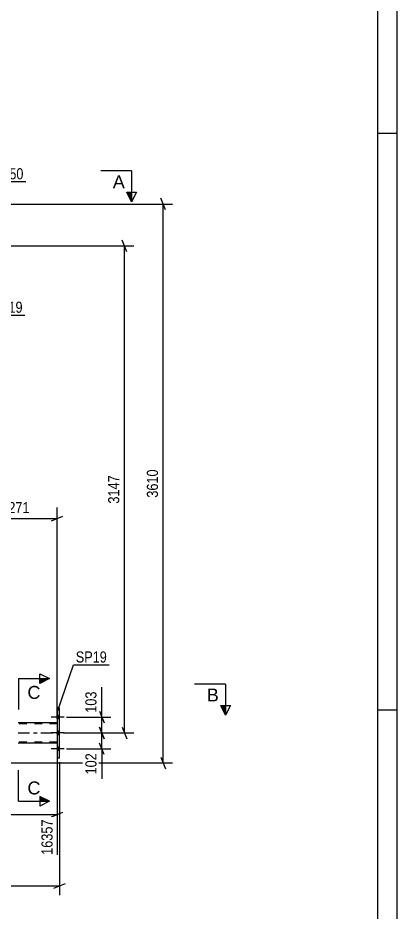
# Model space of a CAD drawing. Header units: millimetres. Extents: x -91 to 750, y -418 to 176.
# Drawn here: x 651.5 to 749.7, y -172.1 to 58.9 of the extents above; entities that cross this region are included whole.
import ezdxf

# ---------------------------------------------------------------- set-up
doc = ezdxf.new("R2010")
doc.units = ezdxf.units.MM
doc.linetypes.add('DXK_LINE_DOT2', pattern=[3.9198, 1.9599, -1.9599])
doc.linetypes.add('DXK_LINE_DOT3', pattern=[5.9187, 2.979, -0.9799, 0.9799, -0.9799])
doc.styles.add('Arial', font='ARIAL.TTF', dxfattribs={"height": 0.2})
doc.styles.add('Arial Narrow', font='ARIALN.TTF', dxfattribs={"height": 0.2})

# ---------------------------------------------------------------- blocks, each defined once
blk = doc.blocks.new('Unknown-814185736-1133')
at = {"color": 5, "linetype": 'Continuous'}
for p, q in [((749.66, -417.95), (749.66, 176.05)), ((744.66, -412.95), (744.66, 171.05)), ((749.66, 29.05), (744.66, 29.05)), ((749.66, -119.95), (744.66, -119.95))]:
    blk.add_line(p, q, dxfattribs=at)
blk = doc.blocks.new('Part-814185736-3914 - 3674')
at = {"color": 2, "linetype": 'Continuous'}
for p, q in [((661.71, -123.22), (651.59, -123.22)), ((661.71, -128.5), (651.59, -128.5))]:
    blk.add_line(p, q, dxfattribs=at)
at = {"color": 7, "linetype": 'DXK_LINE_DOT2'}
for p, q in [((661.71, -123.46), (651.59, -123.46)), ((661.71, -123.22), (661.71, -128.5)), ((661.71, -128.26), (651.59, -128.26))]:
    blk.add_line(p, q, dxfattribs=at)
at = {"color": 7, "linetype": 'DXK_LINE_DOT3'}
blk.add_line((651.59, -125.86), (661.71, -125.86), dxfattribs=at)
blk = doc.blocks.new('Part-814185736-3924 - 3674')
at = {"color": 2, "linetype": 'Continuous'}
for p, q in [((662.35, -119.36), (661.71, -119.36)), ((661.71, -119.36), (661.71, -132.36)), ((662.35, -132.36), (662.35, -119.36)), ((662.35, -132.36), (661.71, -132.36))]:
    blk.add_line(p, q, dxfattribs=at)
blk = doc.blocks.new('Bolt-814185736-3975 - 3674')
at = {"linetype": 'Continuous'}
for points in [[(661.71, -121.32), (661.71, -122.2), (662.35, -122.2), (662.35, -121.32)], [(661.71, -121.32), (661.71, -122.2), (662.35, -122.2), (662.35, -121.32)], [(661.71, -121.32), (661.71, -122.2), (662.35, -122.2), (662.35, -121.32)], [(661.71, -125.42), (661.71, -126.3), (662.35, -126.3), (662.35, -125.42)], [(661.71, -125.42), (661.71, -126.3), (662.35, -126.3), (662.35, -125.42)], [(661.71, -129.52), (661.71, -130.4), (662.35, -130.4), (662.35, -129.52)], [(661.71, -129.52), (661.71, -130.4), (662.35, -130.4), (662.35, -129.52)], [(661.71, -129.52), (661.71, -130.4), (662.35, -130.4), (662.35, -129.52)]]:
    blk.add_hatch(color=1, dxfattribs=at).paths.add_polyline_path(points)
at = {"color": 1, "linetype": 'Continuous'}
for p, q in [((663.51, -121.76), (660.19, -121.76)), ((663.51, -121.76), (660.19, -121.76)), ((663.51, -121.76), (660.19, -121.76)), ((662.35, -121.32), (661.71, -121.32)), ((662.35, -121.32), (661.71, -121.32)), ((662.35, -121.32), (661.71, -121.32)), ((662.35, -122.2), (661.71, -122.2)), ((662.35, -122.2), (661.71, -122.2)), ((662.35, -122.2), (661.71, -122.2)), ((663.51, -125.86), (660.19, -125.86)), ((663.51, -125.86), (660.19, -125.86)), ((662.35, -125.42), (661.71, -125.42)), ((662.35, -125.42), (661.71, -125.42)), ((662.35, -126.3), (661.71, -126.3)), ((662.35, -126.3), (661.71, -126.3)), ((663.51, -129.96), (660.19, -129.96)), ((663.51, -129.96), (660.19, -129.96)), ((663.51, -129.96), (660.19, -129.96)), ((662.35, -129.52), (661.71, -129.52)), ((662.35, -129.52), (661.71, -129.52)), ((662.35, -129.52), (661.71, -129.52)), ((662.35, -130.4), (661.71, -130.4)), ((662.35, -130.4), (661.71, -130.4)), ((662.35, -130.4), (661.71, -130.4))]:
    blk.add_line(p, q, dxfattribs=at)
blk = doc.blocks.new('StraightDimension-814185736-8113 - 3674')
at = {"color": 7, "linetype": 'Continuous'}
for p, q in [((664.13, -121.76), (675.62, -121.76)), ((672.62, -120.26), (673.82, -123.26)), ((673.22, -125.86), (673.22, -121.76)), ((673.82, -127.36), (672.62, -124.36)), ((664.13, -125.86), (675.62, -125.86))]:
    blk.add_line(p, q, dxfattribs=at)
at = {"color": 0}
blk.add_wipeout([(672.47, -114.55), (668.27, -114.55), (668.27, -121.23), (672.47, -121.23)], dxfattribs=at)
at = {"color": 7, "linetype": 'Continuous'}
blk.add_line((673.22, -121.76), (673.22, -114.03), dxfattribs=at)
blk.add_line((673.22, -121.76), (673.22, -114.03), dxfattribs=at)
at = {"color": 3, "style": 'Arial Narrow'}
blk.add_text('103', height=2.863, rotation=90.0002, dxfattribs=at).set_placement((671.87, -120.63))
blk = doc.blocks.new('StraightDimension-814185736-5039 - 3674')
at = {"color": 7, "linetype": 'Continuous'}
for p, q in [((689.72, 9.3), (688.52, 12.3)), ((638.33, 10.8), (691.52, 10.8)), ((689.12, -133.6), (689.12, 10.8)), ((552.17, -133.6), (691.52, -133.6)), ((688.52, -132.1), (689.72, -135.1))]:
    blk.add_line(p, q, dxfattribs=at)
at = {"color": 0}
blk.add_wipeout([(688.37, -57.15), (684.17, -57.15), (684.17, -65.66), (688.37, -65.66)], dxfattribs=at)
at = {"color": 3, "style": 'Arial Narrow'}
blk.add_text('3610', height=2.863, rotation=90.0002, dxfattribs=at).set_placement((687.77, -65.06))
blk = doc.blocks.new('StraightDimension-814185736-4429 - 3674')
at = {"color": 7, "linetype": 'Continuous'}
for p, q in [((641.73, 0), (681.51, 0)), ((679.71, -1.5), (678.51, 1.5)), ((679.11, -125.86), (679.11, 0)), ((678.51, -124.36), (679.71, -127.36)), ((663.35, -125.86), (681.51, -125.86))]:
    blk.add_line(p, q, dxfattribs=at)
at = {"color": 0}
blk.add_wipeout([(678.36, -58.67), (674.16, -58.67), (674.16, -67.19), (678.36, -67.19)], dxfattribs=at)
at = {"color": 3, "style": 'Arial Narrow'}
blk.add_text('3147', height=2.863, rotation=90.0002, dxfattribs=at).set_placement((677.76, -66.59))
blk = doc.blocks.new('StraightDimension-814185736-4713 - 3674')
at = {"color": 7, "linetype": 'Continuous'}
for p, q in [((662.35, -133.36), (662.35, -167.77)), ((-0.64, -165.37), (662.35, -165.37)), ((660.85, -165.97), (663.85, -164.77))]:
    blk.add_line(p, q, dxfattribs=at)
blk = doc.blocks.new('StraightDimension-814185736-4724 - 3674')
at = {"color": 7, "linetype": 'Continuous'}
for p, q in [((640.09, -3), (640.09, -72.81)), ((661.71, -122.22), (661.71, -67.56)), ((641.59, -69.81), (638.59, -71.01)), ((640.09, -70.41), (661.71, -70.41)), ((660.21, -71.01), (663.21, -69.81))]:
    blk.add_line(p, q, dxfattribs=at)
at = {"color": 0}
blk.add_wipeout([(655.15, -69.66), (655.15, -65.46), (646.64, -65.46), (646.64, -69.66)], dxfattribs=at)
at = {"color": 3, "style": 'Arial Narrow'}
blk.add_text('1271', height=2.863, dxfattribs=at).set_placement((647.24, -69.06))
blk = doc.blocks.new('StraightDimension-814185736-8114 - 3674')
at = {"color": 7, "linetype": 'Continuous'}
for p, q in [((672.62, -124.36), (673.82, -127.36)), ((664.13, -125.86), (675.62, -125.86)), ((673.22, -129.96), (673.22, -125.86)), ((673.82, -131.46), (672.62, -128.46)), ((664.13, -129.96), (675.62, -129.96))]:
    blk.add_line(p, q, dxfattribs=at)
at = {"color": 0}
blk.add_wipeout([(672.47, -130.48), (668.27, -130.48), (668.27, -137.17), (672.47, -137.17)], dxfattribs=at)
at = {"color": 7, "linetype": 'Continuous'}
blk.add_line((673.22, -129.96), (673.22, -137.69), dxfattribs=at)
blk.add_line((673.22, -129.96), (673.22, -137.69), dxfattribs=at)
at = {"color": 3, "style": 'Arial Narrow'}
blk.add_text('102', height=2.863, rotation=90.0002, dxfattribs=at).set_placement((671.87, -136.57))
blk = doc.blocks.new('StraightDimension-814185736-8136 - 3674')
at = {"color": 7, "linetype": 'Continuous'}
for p, q in [((625.56, -124.22), (625.56, -157.34)), ((661.71, -129.5), (661.71, -157.34)), ((627.06, -146.3), (624.06, -147.5)), ((625.56, -146.9), (661.71, -146.9)), ((660.21, -147.5), (663.21, -146.3))]:
    blk.add_line(p, q, dxfattribs=at)
at = {"color": 0}
blk.add_wipeout([(647.89, -146.15), (647.89, -141.95), (639.38, -141.95), (639.38, -146.15)], dxfattribs=at)
at = {"color": 0, "linetype": 'Continuous'}
blk.add_wipeout([(661.11, -147.6), (656.91, -147.6), (656.91, -157.94), (661.11, -157.94)], dxfattribs=at)
at = {"color": 3, "style": 'Arial Narrow'}
blk.add_text('1634', height=2.863, dxfattribs=at).set_placement((639.98, -145.55))
at = {"color": 3, "linetype": 'Continuous', "style": 'Arial Narrow'}
blk.add_text('16357', height=2.863, rotation=90.0002, dxfattribs=at).set_placement((660.51, -157.34))
blk = doc.blocks.new('Mark-814185736-3850 - 3674')
at = {"color": 0}
blk.add_wipeout([(652.76, -17.27), (652.76, -14.27), (644.73, -14.27), (644.73, -17.27)], dxfattribs=at)
blk.add_wipeout([(652.76, -17.27), (652.76, -14.27), (644.73, -14.27), (644.73, -17.27)], dxfattribs=at)
at = {"color": 30, "linetype": 'Continuous'}
for p, q in [((640.21, -5.86), (644.13, -17.87)), ((644.13, -17.87), (653.36, -17.87))]:
    blk.add_line(p, q, dxfattribs=at)
at = {"color": 3, "style": 'Arial Narrow'}
blk.add_text('SP19', height=2.863, dxfattribs=at).set_placement((644.73, -17.27))
blk = doc.blocks.new('Mark-814185736-3920 - 3674')
at = {"color": 0}
blk.add_wipeout([(674.56, -107.65), (674.56, -104.65), (666.52, -104.65), (666.52, -107.65)], dxfattribs=at)
blk.add_wipeout([(674.56, -107.65), (674.56, -104.65), (666.52, -104.65), (666.52, -107.65)], dxfattribs=at)
at = {"color": 30, "linetype": 'Continuous'}
for p, q in [((661.77, -120.29), (665.92, -108.25)), ((665.92, -108.25), (675.16, -108.25))]:
    blk.add_line(p, q, dxfattribs=at)
at = {"color": 3, "style": 'Arial Narrow'}
blk.add_text('SP19', height=2.863, dxfattribs=at).set_placement((666.52, -107.65))
blk = doc.blocks.new('SectionMark-814185736-5299 - 3674')
at = {"color": 6, "linetype": 'Continuous'}
for p in [(705.27, -113.22), (706.52, -118.72)]:
    blk.add_line(p, (705.27, -121.22), dxfattribs=at)
at = {"color": 0, "linetype": 'Continuous'}
blk.add_wipeout([(703.52, -117.72), (703.52, -114.22), (700.41, -114.22), (700.41, -117.72)], dxfattribs=at)
at = {"linetype": 'Continuous'}
blk.add_hatch(color=6, dxfattribs=at).paths.add_polyline_path([(704.02, -118.72), (705.27, -118.72), (705.27, -121.22)])
at = {"color": 6, "linetype": 'Continuous'}
for p, q in [((705.27, -113.22), (697.27, -113.22)), ((704.02, -118.72), (706.52, -118.72)), ((705.27, -121.22), (704.02, -118.72))]:
    blk.add_line(p, q, dxfattribs=at)
at = {"color": 3, "linetype": 'Continuous', "style": 'Arial'}
blk.add_text('B', height=3.34, dxfattribs=at).set_placement((700.41, -117.72))
blk = doc.blocks.new('Mark-814185736-4013 - 3674')
at = {"color": 0}
blk.add_wipeout([(652.99, 17.2), (652.99, 20.2), (642.94, 20.2), (642.94, 17.2)], dxfattribs=at)
blk.add_wipeout([(652.99, 17.2), (652.99, 20.2), (642.94, 20.2), (642.94, 17.2)], dxfattribs=at)
at = {"color": 30, "linetype": 'Continuous'}
for p, q in [((635.91, 8.89), (642.34, 16.6)), ((642.34, 16.6), (653.59, 16.6))]:
    blk.add_line(p, q, dxfattribs=at)
at = {"color": 3, "style": 'Arial Narrow'}
blk.add_text('M1450', height=2.863, dxfattribs=at).set_placement((642.94, 17.2))
blk = doc.blocks.new('SectionMark-814185736-5305 - 3674')
at = {"color": 6, "linetype": 'Continuous'}
for p in [(680.96, 19.4), (682.21, 13.9)]:
    blk.add_line(p, (680.96, 11.4), dxfattribs=at)
at = {"color": 0, "linetype": 'Continuous'}
blk.add_wipeout([(679.21, 14.9), (679.21, 18.4), (676.1, 18.4), (676.1, 14.9)], dxfattribs=at)
at = {"linetype": 'Continuous'}
blk.add_hatch(color=6, dxfattribs=at).paths.add_polyline_path([(679.71, 13.9), (680.96, 13.9), (680.96, 11.4)])
at = {"color": 6, "linetype": 'Continuous'}
for p, q in [((680.96, 19.4), (672.96, 19.4)), ((679.71, 13.9), (682.21, 13.9)), ((680.96, 11.4), (679.71, 13.9))]:
    blk.add_line(p, q, dxfattribs=at)
at = {"color": 3, "linetype": 'Continuous', "style": 'Arial'}
blk.add_text('A', height=3.34, dxfattribs=at).set_placement((676.1, 14.9))
blk = doc.blocks.new('SectionMark-814185736-8953 - 3674')
at = {"color": 6, "linetype": 'Continuous'}
for p, q in [((657.21, -110.54), (659.71, -111.79)), ((651.71, -111.79), (659.71, -111.79)), ((651.71, -143.49), (659.71, -143.49)), ((659.71, -143.49), (657.21, -144.74))]:
    blk.add_line(p, q, dxfattribs=at)
at = {"color": 0, "linetype": 'Continuous'}
for points in [[(657.37, -117.04), (657.37, -113.54), (652.71, -113.54), (652.71, -117.04)], [(657.37, -141.74), (657.37, -138.24), (652.71, -138.24), (652.71, -141.74)]]:
    blk.add_wipeout(points, dxfattribs=at)
at = {"linetype": 'Continuous'}
for points in [[(657.21, -113.04), (657.21, -111.79), (659.71, -111.79)], [(657.21, -143.49), (657.21, -142.24), (659.71, -143.49)]]:
    blk.add_hatch(color=6, dxfattribs=at).paths.add_polyline_path(points)
at = {"color": 6, "linetype": 'Continuous'}
for p, q in [((657.21, -113.04), (657.21, -110.54)), ((651.71, -111.79), (651.71, -119.79)), ((659.71, -111.79), (657.21, -113.04)), ((651.71, -143.49), (651.71, -135.49)), ((659.71, -143.49), (657.21, -142.24)), ((657.21, -142.24), (657.21, -144.74))]:
    blk.add_line(p, q, dxfattribs=at)
at = {"color": 3, "linetype": 'Continuous', "style": 'Arial'}
for p in [(652.71, -117.04), (652.71, -141.74)]:
    blk.add_text(' C', height=3.343, dxfattribs=at).set_placement(p)

msp = doc.modelspace()

# ---------------------------------------------------------------- block references
for name in ['Unknown-814185736-1133', 'Part-814185736-3924 - 3674', 'Bolt-814185736-3975 - 3674', 'Part-814185736-3914 - 3674']:
    msp.add_blockref(name, (0, 0))

# ---------------------------------------------------------------- next in the draw order: block references
msp.add_blockref('StraightDimension-814185736-8113 - 3674', (0, 0))

# ---------------------------------------------------------------- next in the draw order: block references
msp.add_blockref('StraightDimension-814185736-5039 - 3674', (0, 0))

# ---------------------------------------------------------------- next in the draw order: block references
for name in ['Mark-814185736-4013 - 3674', 'StraightDimension-814185736-4429 - 3674']:
    msp.add_blockref(name, (0, 0))

# ---------------------------------------------------------------- next in the draw order: block references
for name in ['SectionMark-814185736-5305 - 3674', 'StraightDimension-814185736-4713 - 3674']:
    msp.add_blockref(name, (0, 0))

# ---------------------------------------------------------------- next in the draw order: block references
for name in ['StraightDimension-814185736-4724 - 3674', 'StraightDimension-814185736-8114 - 3674']:
    msp.add_blockref(name, (0, 0))

# ---------------------------------------------------------------- next in the draw order: block references
for name in ['Mark-814185736-3850 - 3674', 'Mark-814185736-3920 - 3674', 'StraightDimension-814185736-8136 - 3674']:
    msp.add_blockref(name, (0, 0))

# ---------------------------------------------------------------- next in the draw order: block references
msp.add_blockref('SectionMark-814185736-5299 - 3674', (0, 0))

# ---------------------------------------------------------------- next in the draw order: block references
msp.add_blockref('SectionMark-814185736-8953 - 3674', (0, 0))

doc.saveas('drawing.dxf')
